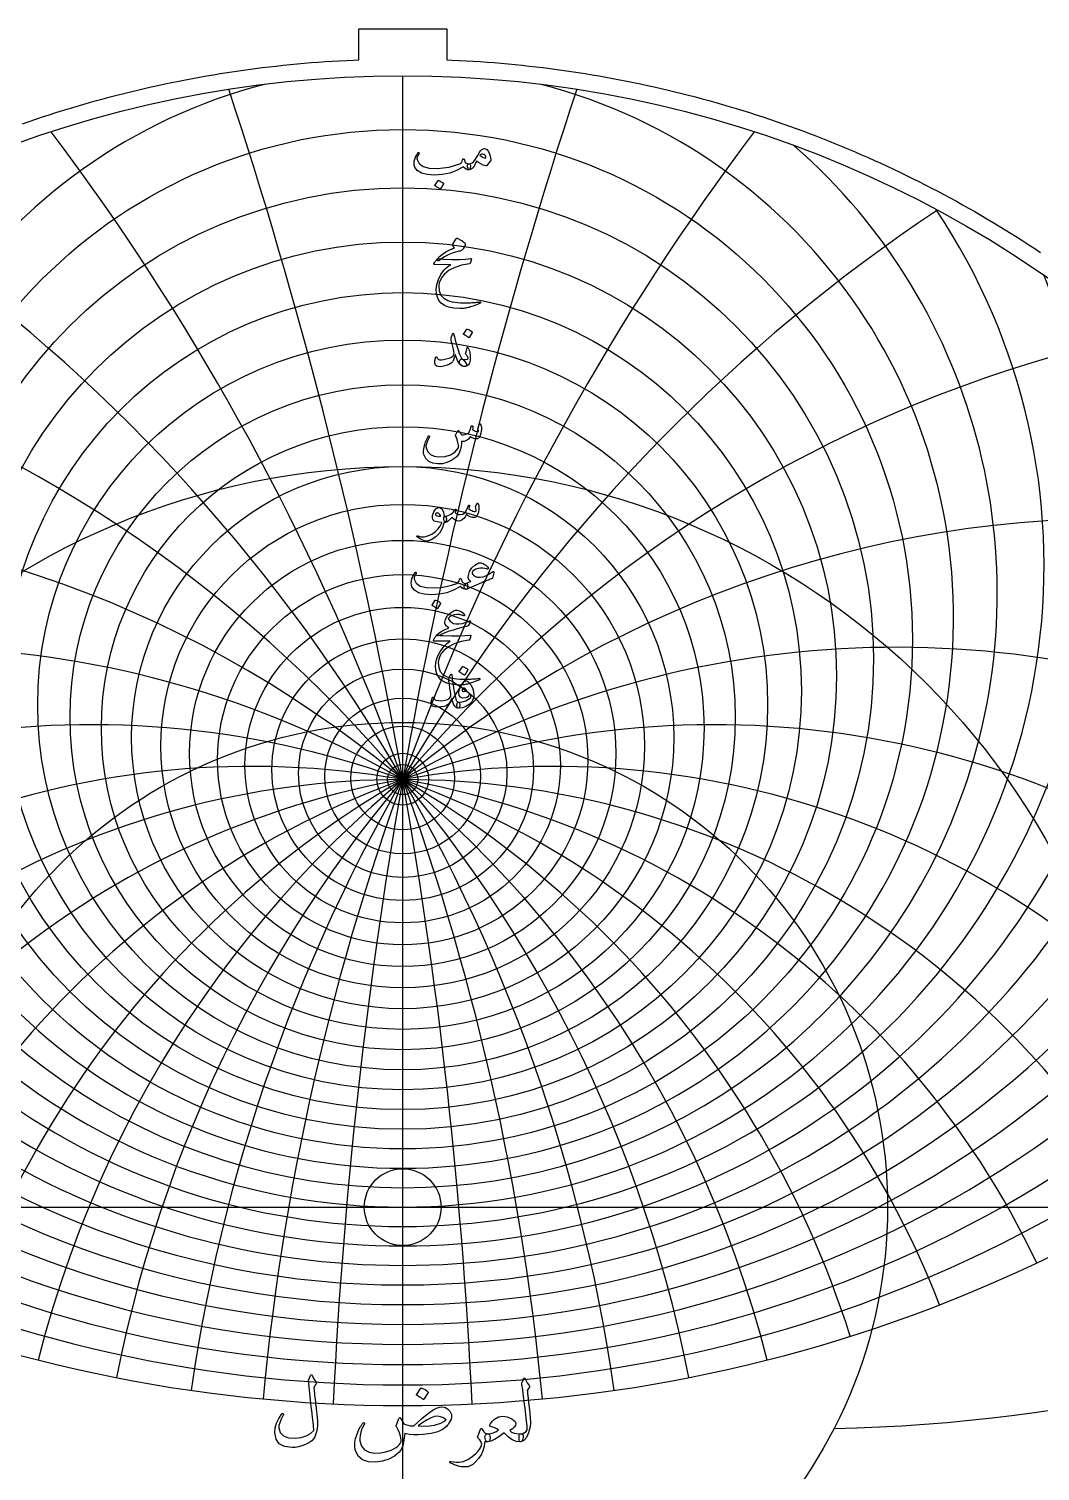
# Model space of a CAD drawing. Header units: millimetres. Extents: x -84 to 84, y -84 to 86.
# Drawn here: x -27.2 to 46.4, y -19.2 to 85.8 of the extents above; entities that cross this region are included whole.
import ezdxf

# ---------------------------------------------------------------- set-up
doc = ezdxf.new("R2010")
doc.units = ezdxf.units.MM
for name, color, linetype in [('CUT_INNER', 6, 'Continuous'), ('CUT_OUTER', 1, 'Continuous'), ('ENGRAVE', 7, 'Continuous'), ('ENGRAVE_FINE', 8, 'Continuous'), ('TEXT', 5, 'Continuous')]:
    doc.layers.add(name, color=color, linetype=linetype)

msp = doc.modelspace()

# ---------------------------------------------------------------- linework, layer by layer
at = {"layer": 'CUT_INNER'}
msp.add_circle((0, 0), 2.795, dxfattribs=at)
at = {"layer": 'CUT_OUTER'}
msp.add_lwpolyline([(-27.6714, 78.8585), (-27.187, 79.0268), (-26.7016, 79.1921), (-26.2152, 79.3544), (-25.7278, 79.5138), (-25.2394, 79.6702), (-24.7501, 79.8235), (-24.2598, 79.9739), (-23.7686, 80.1212), (-23.2766, 80.2656), (-22.7836, 80.4069), (-22.2899, 80.5452), (-21.7952, 80.6804), (-21.2998, 80.8126), (-20.8035, 80.9418), (-20.3065, 81.0679), (-19.8087, 81.191), (-19.3101, 81.311), (-18.8108, 81.428), (-18.3108, 81.5419), (-17.8102, 81.6527), (-17.3088, 81.7604), (-16.8068, 81.8651), (-16.3042, 81.9667), (-15.8009, 82.0652), (-15.2971, 82.1606), (-14.7927, 82.2529), (-14.2877, 82.3421), (-13.7822, 82.4282), (-13.2762, 82.5112), (-12.7696, 82.5912), (-12.2626, 82.668), (-11.7552, 82.7416), (-11.2472, 82.8122), (-10.7389, 82.8797), (-10.2302, 82.944), (-9.721, 83.0052), (-9.2115, 83.0633), (-8.7017, 83.1182), (-8.1915, 83.1701), (-7.6811, 83.2188), (-7.1703, 83.2643), (-6.6593, 83.3068), (-6.148, 83.3461), (-5.6365, 83.3822), (-5.1247, 83.4152), (-4.6128, 83.4451), (-4.1007, 83.4718), (-3.5885, 83.4954), (-3.2025, 83.5108), (-3.2025, 85.7685), (3.2025, 85.7685), (3.2025, 83.5108), (3.5885, 83.4954), (4.1007, 83.4718), (4.6128, 83.4451), (5.1247, 83.4152), (5.6365, 83.3822), (6.148, 83.3461), (6.6593, 83.3068), (7.1703, 83.2643), (7.6811, 83.2188), (8.1915, 83.1701), (8.7017, 83.1182), (9.2115, 83.0633), (9.721, 83.0052), (10.2302, 82.944), (10.7389, 82.8797), (11.2472, 82.8122), (11.7552, 82.7416), (12.2626, 82.668), (12.7696, 82.5912), (13.2762, 82.5112), (13.7822, 82.4282), (14.2877, 82.3421), (14.7927, 82.2529), (15.2971, 82.1606), (15.8009, 82.0652), (16.3042, 81.9667), (16.8068, 81.8651), (17.3088, 81.7604), (17.8102, 81.6527), (18.3108, 81.5419), (18.8108, 81.428), (19.3101, 81.311), (19.8087, 81.191), (20.3065, 81.0679), (20.8035, 80.9418), (21.2998, 80.8126), (21.7952, 80.6804), (22.2899, 80.5452), (22.7836, 80.4069), (23.2766, 80.2656), (23.7686, 80.1212), (24.2598, 79.9739), (24.7501, 79.8235), (25.2394, 79.6702), (25.7278, 79.5138), (26.2152, 79.3544), (26.7016, 79.1921), (27.187, 79.0268), (27.6714, 78.8585), (28.1547, 78.6872), (28.637, 78.513), (29.1182, 78.3358), (29.5983, 78.1556), (30.0773, 77.9725), (30.5552, 77.7865), (31.0319, 77.5976), (31.5075, 77.4057), (31.9818, 77.2109), (32.455, 77.0132), (32.9269, 76.8126), (33.3976, 76.6092), (33.867, 76.4028), (34.3352, 76.1936), (34.8021, 75.9814), (35.2676, 75.7665), (35.7318, 75.5486), (36.1947, 75.328), (36.6563, 75.1045), (37.1164, 74.8781), (37.5751, 74.649), (38.0325, 74.417), (38.4884, 74.1823), (38.9428, 73.9447), (39.3958, 73.7044), (39.8473, 73.4612), (40.2973, 73.2154), (40.7458, 72.9667), (41.1927, 72.7153), (41.6381, 72.4612), (42.082, 72.2044), (42.5242, 71.9448), (42.9649, 71.6825), (43.4039, 71.4175), (43.8413, 71.1499), (44.277, 70.8795), (44.7111, 70.6065), (45.1435, 70.3309), (45.5742, 70.0525), (46.0031, 69.7716), (46.4304, 69.488)], dxfattribs=at)
at = {"layer": 'ENGRAVE'}
for points in [[(0, -82.35), (0, 82.35)], [(-82.35, 0), (82.35, 0)]]:
    msp.add_lwpolyline(points, dxfattribs=at)
for centre, radius in [((0, 0), 82.35), ((0, 38.6739), 31.5771), ((0, 0), 53.9054), ((0, 34.1747), 19.7308), ((0, 31.8457), 9.5174), ((0, 0), 35.2859), ((0, 31.1223), 1.098)]:
    msp.add_circle(centre, radius, dxfattribs=at)
for centre, radius, start, end in [((0, 46.6835), 46.6835, 146.229962, 33.770038), ((0, 61.5212), 68.618, 191.697587, 348.302413), ((0, -31.1223), 62.2446, 30, 150), ((0, -31.1223), 62.2446, 30, 150), ((0, 93.367), 107.8109, 222.338487, 317.661513), ((28.9021, 107.8642), 123.9992, 271.151349, 295.481604)]:
    msp.add_arc(centre, radius, start, end, dxfattribs=at)
at = {"layer": 'ENGRAVE_FINE'}
for centre, radius in [((0, 41.3377), 37.0952), ((0, 39.9301), 34.2644), ((0, 37.5527), 29.0149), ((0, 36.553), 26.5622), ((0, 35.663), 24.205), ((0, 34.873), 21.9315), ((0, 33.5609), 17.5934), ((0, 33.0258), 15.5109), ((0, 32.5643), 13.4753), ((0, 32.1721), 11.4797), ((0, 31.5824), 7.5822), ((0, 31.3799), 5.6683), ((0, 31.2364), 3.7702), ((0, 31.1508), 1.8825)]:
    msp.add_circle(centre, radius, dxfattribs=at)
for centre, radius, start, end in [((0, 42.9161), 40.091, 104.436571, 75.563429), ((-353.0069, -31.1223), 358.4526, 2.685823, 18.290137), ((-353.0069, -31.1223), 358.4526, 2.685823, 18.290137), ((353.0069, -31.1223), 358.4526, 161.709863, 177.314177), ((353.0069, -31.1223), 358.4526, 161.709863, 177.314177), ((-171.0157, -31.1223), 181.9911, 5.410047, 36.950622), ((-171.0157, -31.1223), 181.9911, 5.410047, 36.950622), ((171.0157, -31.1223), 181.9911, 143.049378, 174.589953), ((171.0157, -31.1223), 181.9911, 143.049378, 174.589953), ((0, 44.6886), 43.2771, 131.172626, 48.827374), ((-107.8109, -31.1223), 124.4893, 8.213211, 56.402398), ((-107.8109, -31.1223), 124.4893, 8.213211, 56.402398), ((107.8109, -31.1223), 124.4893, 123.597602, 171.786789), ((107.8109, -31.1223), 124.4893, 123.597602, 171.786789), ((0, 48.935), 50.3465, 157.921197, 22.078803), ((-74.1803, -31.1223), 96.8355, 11.140372, 77.171494), ((-74.1803, -31.1223), 96.8355, 11.140372, 77.171494), ((74.1803, -31.1223), 96.8355, 102.828506, 168.859628), ((74.1803, -31.1223), 96.8355, 102.828506, 168.859628), ((0, 51.4852), 54.3102, 167.806282, 12.193718), ((0, 54.3863), 58.6288, 176.527025, 3.472975), ((0, 57.704), 63.3696, 184.422486, 355.577514), ((-52.2295, -31.1223), 81.2546, 14.244026, 99.935714), ((-52.2295, -31.1223), 81.2546, 14.244026, 99.935714), ((52.2295, -31.1223), 81.2546, 80.064286, 165.755974), ((52.2295, -31.1223), 81.2546, 80.064286, 165.755974), ((0, 65.9453), 74.4831, 198.487195, 341.512805), ((-35.937, -31.1223), 71.8739, 17.587954, 125.482575), ((-35.937, -31.1223), 71.8739, 17.587954, 125.482575), ((35.937, -31.1223), 71.8739, 54.517425, 162.412046), ((35.937, -31.1223), 71.8739, 54.517425, 162.412046), ((0, 71.1167), 81.1075, 204.885451, 335.114549), ((-22.6552, -31.1223), 66.2394, 21.252599, 138.119191), ((-22.6552, -31.1223), 66.2394, 21.252599, 138.119191), ((22.6552, -31.1223), 66.2394, 41.880809, 158.747401), ((22.6552, -31.1223), 66.2394, 41.880809, 158.747401), ((0, 77.223), 88.6809, 210.960954, 329.039046), ((-10.9754, -31.1223), 63.2049, 25.342886, 144.580376), ((-10.9754, -31.1223), 63.2049, 25.342886, 144.580376), ((10.9754, -31.1223), 63.2049, 35.419624, 154.657114), ((10.9754, -31.1223), 63.2049, 35.419624, 154.657114), ((0, 84.5201), 97.4616, 216.765345, 323.234655), ((0, 244.4379), 268.4381, 252.309853, 287.690147)]:
    msp.add_arc(centre, radius, start, end, dxfattribs=at)
at = {"layer": 'TEXT'}
for points in [[(1.1104, 76.7399), (1.1277, 76.7588), (1.1457, 76.7667), (1.1643, 76.7637), (1.1834, 76.7497), (1.1981, 76.7314), (1.2029, 76.7107), (1.1981, 76.6876), (1.1834, 76.662), (1.1092, 76.547), (1.0617, 76.4404), (1.041, 76.3424), (1.0471, 76.2529), (1.1996, 75.9589), (1.4964, 75.7537), (1.9374, 75.6375), (2.5227, 75.6101), (2.9571, 75.642), (3.3738, 75.7087), (3.7729, 75.81), (4.1542, 75.9461), (4.2215, 75.986), (4.2772, 76.0472), (4.3214, 76.1296), (4.3539, 76.2334), (4.3649, 76.263), (4.3831, 76.2834), (4.4087, 76.2946), (4.4416, 76.2968), (4.465, 76.2867), (4.4818, 76.2663), (4.4918, 76.2356), (4.4952, 76.1945), (4.518, 76.0928), (4.5816, 76.0167), (4.686, 75.9662), (4.8312, 75.9412), (4.8836, 75.9297), (4.9189, 75.8998), (4.9371, 75.8517), (4.9383, 75.7854), (4.9207, 75.6618), (4.8969, 75.5735), (4.8671, 75.5206), (4.8312, 75.5029), (4.7244, 75.5169), (4.623, 75.5589), (4.5271, 75.6289), (4.4367, 75.7269), (4.4291, 75.7309), (4.416, 75.7282), (4.3975, 75.7187), (4.3734, 75.7026), (3.9193, 75.4469), (3.4237, 75.2643), (2.8868, 75.1547), (2.3085, 75.1182), (1.774, 75.1547), (1.3588, 75.2643), (1.0629, 75.4469), (0.8864, 75.7026), (0.8462, 75.8454), (0.8328, 75.9912), (0.8462, 76.14), (0.8864, 76.2919), (0.9405, 76.4331), (0.9959, 76.5549), (1.0526, 76.6571), (1.1104, 76.7399)], [(5.9611, 77.0516), (6.1136, 76.9975), (6.2399, 76.8446), (6.34, 76.5932), (6.414, 76.2432), (6.4167, 76.2179), (6.4152, 76.1957), (6.4094, 76.1765), (6.3994, 76.1604), (6.1315, 75.8244), (6.113, 75.804), (6.0914, 75.7915), (6.0667, 75.7869), (6.039, 75.7903), (5.857, 75.8524), (5.6859, 75.9315), (5.5258, 76.0277), (5.3767, 76.1409), (5.2564, 75.8618), (5.1246, 75.6624), (4.9813, 75.5428), (4.8263, 75.5029), (4.809, 75.5093), (4.791, 75.5285), (4.7725, 75.5604), (4.7533, 75.6052), (4.7238, 75.716), (4.7131, 75.8049), (4.7213, 75.8718), (4.7484, 75.9169), (4.7642, 75.9275), (4.7825, 75.9351), (4.8032, 75.9397), (4.8263, 75.9412), (4.9371, 75.9601), (5.0455, 76.0119), (5.1514, 76.0965), (5.2549, 76.214), (5.3003, 76.2821), (5.3681, 76.3942), (5.4585, 76.55), (5.5715, 76.7497), (5.6597, 76.8818), (5.7541, 76.9761), (5.8545, 77.0328), (5.9611, 77.0516)], [(5.6104, 76.5744), (5.7017, 76.4983), (5.8052, 76.4356), (5.9209, 76.3862), (6.0487, 76.3503), (6.0417, 76.4462), (6.0159, 76.5244), (5.9711, 76.585), (5.9075, 76.6279), (5.8341, 76.6501), (5.7602, 76.6486), (5.6856, 76.6234), (5.6104, 76.5744)], [(2.5861, 74.7188), (2.5921, 74.7249), (2.6007, 74.7286), (2.6116, 74.7298), (2.625, 74.7286), (2.7197, 74.6902), (2.8089, 74.6433), (2.8926, 74.5879), (2.9708, 74.524), (2.9784, 74.5143), (2.9818, 74.5045), (2.9808, 74.4948), (2.9757, 74.4851), (2.7468, 74.1149), (2.7382, 74.1061), (2.7273, 74.104), (2.7139, 74.1085), (2.6981, 74.1198), (2.6844, 74.1295), (2.6628, 74.1441), (2.6332, 74.1636), (2.5958, 74.188), (2.5498, 74.2172), (2.4947, 74.2513), (2.4305, 74.2902), (2.3572, 74.3341), (2.3474, 74.3414), (2.3425, 74.3487), (2.3425, 74.356), (2.3474, 74.3633)], [(4.1104, 69.5758), (3.6849, 69.4647), (3.3093, 69.3213), (2.9836, 69.1457), (2.7078, 68.9378), (2.6655, 68.9059), (2.6262, 68.8879), (2.59, 68.8839), (2.5568, 68.894), (2.5182, 68.9399), (2.524, 69.0048), (2.5742, 69.0885), (2.6688, 69.1911), (2.8926, 69.3767), (3.1498, 69.5442), (3.4405, 69.6933), (3.7646, 69.8242), (3.6721, 69.9606), (3.6548, 69.9946), (3.6465, 70.0287), (3.6474, 70.0628), (3.6575, 70.0969), (3.7229, 70.2269), (3.7829, 70.3343), (3.8374, 70.4193), (3.8864, 70.4817), (3.9177, 70.5112), (3.9485, 70.5267), (3.9786, 70.5282), (4.0081, 70.5157), (4.1795, 70.419), (4.3235, 70.3282), (4.4401, 70.2436), (4.5292, 70.1651), (4.5466, 70.1398), (4.5548, 70.1079), (4.5539, 70.0692), (4.5439, 70.0239), (4.5125, 69.9529), (4.4623, 69.8668), (4.3932, 69.7654), (4.3052, 69.6489), (4.2821, 69.6315), (4.2419, 69.6136), (4.1847, 69.595), (4.1104, 69.5758)], [(2.9611, 69.0109), (3.586, 68.989), (4.1262, 68.9865), (4.5819, 69.0036), (4.953, 69.0401), (4.9644, 69.0415), (4.9743, 69.0407), (4.9826, 69.0378), (4.9895, 69.0328), (4.9945, 69.0259), (4.9974, 69.0176), (4.9982, 69.0077), (4.9968, 68.9963), (4.9872, 68.9518), (4.9779, 68.911), (4.9689, 68.8739), (4.9603, 68.8404), (4.9519, 68.8106), (4.9438, 68.7844), (4.9361, 68.7619), (4.9286, 68.743), (4.9128, 68.7129), (4.8945, 68.6907), (4.8738, 68.6764), (4.8507, 68.67), (4.2882, 68.568), (3.7987, 68.4082), (3.3823, 68.1906), (3.039, 67.9151), (2.8655, 67.7169), (2.7395, 67.5072), (2.6609, 67.2859), (2.6299, 67.0531), (2.6597, 66.6875), (2.7784, 66.3895), (2.986, 66.1591), (3.2825, 65.9962), (3.4362, 65.9469), (3.6051, 65.9061), (3.7893, 65.8739), (3.9887, 65.8501), (4.2029, 65.8346), (4.4318, 65.827), (4.6754, 65.8273), (4.9335, 65.8355), (5.0252, 65.8407), (5.1155, 65.8465), (5.2042, 65.8529), (5.2914, 65.8599), (5.3765, 65.8675), (5.4588, 65.8757), (5.5384, 65.8845), (5.6153, 65.894), (5.6387, 65.8952), (5.6555, 65.8891), (5.6655, 65.8757), (5.6689, 65.855), (5.667, 65.831), (5.6616, 65.8124), (5.6524, 65.7993), (5.6396, 65.7917), (5.5021, 65.7336), (5.3718, 65.6809), (5.2488, 65.6337), (5.1331, 65.592), (5.0251, 65.5555), (4.925, 65.5238), (4.8327, 65.497), (4.7484, 65.4751), (4.6691, 65.459), (4.592, 65.4447), (4.5169, 65.4322), (4.444, 65.4216), (4.3729, 65.4133), (4.3034, 65.4082), (4.2354, 65.406), (4.1689, 65.407), (3.7147, 65.4423), (3.3361, 65.519), (3.0329, 65.6371), (2.8052, 65.7966), (2.6381, 65.9959), (2.5215, 66.2288), (2.4555, 66.4951), (2.44, 66.7949), (2.4877, 67.1669), (2.6019, 67.5279), (2.7824, 67.8779), (3.0292, 68.217), (3.1257, 68.3196), (3.235, 68.4179), (3.3571, 68.512), (3.4919, 68.6018), (2.3133, 68.6115), (2.285, 68.6237), (2.2731, 68.6456), (2.2777, 68.6773), (2.2987, 68.7187), (2.3383, 68.7789), (2.3742, 68.8331), (2.4065, 68.8812), (2.4351, 68.9232), (2.46, 68.9588), (2.4813, 68.9877), (2.499, 69.01), (2.513, 69.0255), (2.5447, 69.0282), (2.6299, 69.0267), (2.7687, 69.0209), (2.9611, 69.0109)], [(3.733, 63.485), (3.761, 63.3573), (3.7914, 63.2275), (3.8243, 63.0955), (3.8596, 62.9614), (3.8973, 62.8246), (3.9375, 62.6844), (3.9801, 62.5409), (4.0252, 62.394), (4.1162, 62.1298), (4.1993, 61.9314), (4.2745, 61.7987), (4.3417, 61.7317), (4.4005, 61.6918), (4.4599, 61.6355), (4.5198, 61.5628), (4.5804, 61.4736), (4.6376, 61.3631), (4.6534, 61.28), (4.6279, 61.2243), (4.5609, 61.196), (4.3445, 61.2179), (4.153, 61.3616), (3.9865, 61.627), (3.845, 62.0142), (3.8419, 62.0206), (3.8377, 62.0251), (3.8322, 62.0279), (3.8255, 62.0288), (3.8206, 62.0279), (3.8158, 62.0251), (3.8109, 62.0206), (3.806, 62.0142), (3.7923, 61.9515), (3.7756, 61.8851), (3.7558, 61.8151), (3.733, 61.7414), (3.708, 61.6717), (3.6818, 61.6136), (3.6544, 61.567), (3.6258, 61.532), (3.523, 61.4422), (3.3945, 61.3628), (3.2405, 61.2937), (3.0609, 61.2349), (2.8783, 61.1914), (2.72, 61.1729), (2.5861, 61.1792), (2.4765, 61.2106), (2.3827, 61.2891), (2.3401, 61.4273), (2.3486, 61.6252), (2.4083, 61.8827), (2.4141, 61.8912), (2.4217, 61.8973), (2.4311, 61.9009), (2.4424, 61.9022), (2.4558, 61.9006), (2.4667, 61.8961), (2.4753, 61.8885), (2.4813, 61.8778), (2.5045, 61.8239), (2.53, 61.7792), (2.5581, 61.7436), (2.5885, 61.7171), (2.6835, 61.6818), (2.8125, 61.6733), (2.9757, 61.6915), (3.1729, 61.7366), (3.3832, 61.8041), (3.5467, 61.8802), (3.6633, 61.9649), (3.733, 62.058), (3.7445, 62.1524), (3.7257, 62.3137), (3.6764, 62.542), (3.5966, 62.8372), (3.5583, 62.9928), (3.5357, 63.1185), (3.529, 63.2144), (3.5382, 63.2804), (3.6307, 63.5434), (3.6407, 63.5711), (3.6514, 63.5909), (3.6627, 63.6028), (3.6745, 63.6067), (3.6891, 63.5991), (3.7038, 63.5763), (3.7184, 63.5382), (3.733, 63.485)], [(4.6729, 63.9038), (4.679, 63.9099), (4.6875, 63.9135), (4.6985, 63.9148), (4.7119, 63.9135), (4.8065, 63.8752), (4.8957, 63.8283), (4.9794, 63.7729), (5.0577, 63.709), (5.0653, 63.6992), (5.0686, 63.6895), (5.0677, 63.6798), (5.0625, 63.67), (4.8336, 63.2999), (4.8251, 63.2911), (4.8142, 63.2889), (4.8008, 63.2935), (4.7849, 63.3048), (4.7712, 63.3145), (4.7496, 63.3291), (4.7201, 63.3486), (4.6827, 63.3729), (4.6367, 63.4022), (4.5816, 63.4363), (4.5174, 63.4752), (4.444, 63.5191), (4.4343, 63.5264), (4.4294, 63.5337), (4.4294, 63.541), (4.4343, 63.5483)], [(4.7168, 61.9119), (4.6881, 61.9597), (4.6607, 62.0008), (4.6346, 62.0352), (4.6096, 62.0629), (4.5916, 62.0866), (4.5816, 62.114), (4.5795, 62.1451), (4.5853, 62.1798), (4.6875, 62.5499), (4.7018, 62.5822), (4.7204, 62.5913), (4.7432, 62.5773), (4.7703, 62.5401), (4.8111, 62.4613), (4.8458, 62.366), (4.8744, 62.2543), (4.8969, 62.1262), (4.91, 62.0032), (4.9152, 61.8827), (4.9125, 61.7646), (4.9018, 61.6489), (4.8845, 61.5482), (4.8616, 61.4602), (4.8333, 61.385), (4.7995, 61.3226), (4.7578, 61.2763), (4.7009, 61.2398), (4.6288, 61.213), (4.5414, 61.196), (4.4519, 61.1926), (4.3685, 61.2069), (4.2912, 61.2389), (4.22, 61.2885), (4.1649, 61.3515), (4.136, 61.4237), (4.1332, 61.5049), (4.1567, 61.5953), (4.1941, 61.6693), (4.2383, 61.7159), (4.2891, 61.7351), (4.3466, 61.7268), (4.4793, 61.6949), (4.595, 61.6915), (4.6936, 61.7168), (4.7752, 61.7707), (4.777, 61.785), (4.7679, 61.8133), (4.7478, 61.8556), (4.7168, 61.9119)], [(5.5569, 56.9818), (5.5654, 57.0031), (5.5763, 57.0183), (5.5897, 57.0274), (5.6056, 57.0305), (5.6259, 57.028), (5.6433, 57.0207), (5.6576, 57.0085), (5.6689, 56.9915), (5.6966, 56.9306), (5.7164, 56.8551), (5.7282, 56.765), (5.7322, 56.6603), (5.7215, 56.4893), (5.6896, 56.3267), (5.6363, 56.1727), (5.5617, 56.0272), (5.5362, 55.9922), (5.5082, 55.9651), (5.4777, 55.9459), (5.4448, 55.9347), (5.3258, 55.9271), (5.1977, 55.9481), (5.0604, 55.9977), (4.914, 56.0759), (4.7907, 55.907), (4.6449, 55.7947), (4.4766, 55.739), (4.2857, 55.7399), (4.2795, 55.6371), (4.2705, 55.5384), (4.2588, 55.4435), (4.2443, 55.3527), (4.2271, 55.2652), (4.2072, 55.1804), (4.1845, 55.0984), (4.1591, 55.0191), (4.1001, 54.876), (4.0203, 54.7439), (3.9199, 54.6228), (3.7987, 54.5126), (3.5153, 54.3239), (3.2155, 54.1912), (2.8993, 54.1144), (2.5666, 54.0938), (2.1919, 54.1446), (1.8957, 54.2776), (1.6781, 54.4928), (1.539, 54.7902), (1.5201, 54.8973), (1.5171, 55.024), (1.5298, 55.1701), (1.5585, 55.3356), (1.6044, 55.5171), (1.6692, 55.7058), (1.753, 55.9018), (1.8555, 56.1051), (1.8637, 56.1179), (1.8738, 56.127), (1.8857, 56.1325), (1.8994, 56.1343), (1.9131, 56.1331), (1.9249, 56.1295), (1.935, 56.1234), (1.9432, 56.1149), (1.9487, 56.1024), (1.9505, 56.0893), (1.9487, 56.0756), (1.9432, 56.0613), (1.8129, 55.7907), (1.7289, 55.5682), (1.6912, 55.3938), (1.6997, 55.2675), (1.8227, 54.9889), (2.0162, 54.7865), (2.2805, 54.6602), (2.6153, 54.61), (3.0834, 54.6398), (3.4797, 54.7585), (3.8042, 54.9661), (4.0568, 55.2626), (4.0559, 55.458), (4.024, 55.6644), (3.961, 55.8817), (3.8669, 56.11), (3.855, 56.1331), (3.8486, 56.1538), (3.8477, 56.1721), (3.8523, 56.1879), (3.8785, 56.2423), (3.9034, 56.2932), (3.9272, 56.3409), (3.9497, 56.3852), (3.971, 56.4255), (3.9911, 56.4613), (4.01, 56.4925), (4.0276, 56.5191), (4.0377, 56.5304), (4.0483, 56.5349), (4.0596, 56.5328), (4.0715, 56.524), (4.0775, 56.5173), (4.0861, 56.5069), (4.097, 56.4929), (4.1104, 56.4753), (4.1256, 56.454), (4.1421, 56.429), (4.1597, 56.4004), (4.1786, 56.3681), (4.217, 56.306), (4.2492, 56.261), (4.2754, 56.233), (4.2955, 56.222), (4.4221, 56.2114), (4.5487, 56.233), (4.6754, 56.2868), (4.802, 56.373), (4.8479, 56.4302), (4.8933, 56.524), (4.938, 56.6542), (4.9822, 56.821), (4.9864, 56.8369), (4.9944, 56.8503), (5.0059, 56.8612), (5.0211, 56.8697), (5.0354, 56.8752), (5.0491, 56.877), (5.0622, 56.8752), (5.0747, 56.8697), (5.0933, 56.8393), (5.1003, 56.7821), (5.0957, 56.6981), (5.0796, 56.5873), (5.1779, 56.527), (5.2829, 56.4874), (5.3946, 56.4686), (5.513, 56.4704), (5.5115, 56.506), (5.5069, 56.5349), (5.4993, 56.5571), (5.4887, 56.5727), (5.4765, 56.5873), (5.4692, 56.6019), (5.4668, 56.6165), (5.4692, 56.6311)], [(2.983, 49.7916), (2.8688, 49.3907), (2.6774, 49.0549), (2.4086, 48.7843), (2.0625, 48.5789), (2.0141, 48.558), (1.9663, 48.5393), (1.9191, 48.5227), (1.8726, 48.5083), (1.8269, 48.4962), (1.7825, 48.487), (1.7393, 48.4804), (1.6973, 48.4766), (1.5925, 48.4915), (1.4537, 48.546), (1.2809, 48.6401), (1.0739, 48.7737), (1.0517, 48.7929), (1.0386, 48.8114), (1.0346, 48.8294), (1.0398, 48.8467), (1.0513, 48.8601), (1.0666, 48.8662), (1.0854, 48.865), (1.108, 48.8565), (1.3232, 48.7868), (1.5645, 48.7871), (1.8321, 48.8574), (2.1258, 48.9977), (2.3657, 49.1606), (2.5641, 49.352), (2.7212, 49.5721), (2.8369, 49.8208), (2.836, 49.8296), (2.8332, 49.8366), (2.8287, 49.8418), (2.8223, 49.8451), (2.6545, 49.8549), (2.5118, 49.8743), (2.394, 49.9036), (2.3012, 49.9425), (2.2293, 50.0028), (2.1843, 50.0862), (2.166, 50.1927), (2.1745, 50.3224), (2.1773, 50.3396), (2.1806, 50.3571), (2.1846, 50.3749), (2.1891, 50.393), (2.1943, 50.4117), (2.2001, 50.4314), (2.2065, 50.4519), (2.2135, 50.4734), (2.2707, 50.6125), (2.3401, 50.7278), (2.4217, 50.8195), (2.5154, 50.8873), (2.6113, 50.9245), (2.6993, 50.9239), (2.7793, 50.8855), (2.8515, 50.8094), (2.9145, 50.7035), (2.9623, 50.5805), (2.9948, 50.4405), (3.0122, 50.2834), (3.0218, 50.2836), (3.0311, 50.284), (3.04, 50.2848), (3.0487, 50.2859), (3.0574, 50.2869), (3.0664, 50.2877), (3.0757, 50.2882), (3.0852, 50.2883), (3.1181, 50.2813), (3.1437, 50.2603), (3.162, 50.2253), (3.1729, 50.1763), (3.1775, 50.1224), (3.1766, 50.0679), (3.1702, 50.0128), (3.1583, 49.9571), (3.1428, 49.9081), (3.1254, 49.8731), (3.1062, 49.8521), (3.0852, 49.8451), (2.9927, 49.8451), (2.9921, 49.8363), (2.9903, 49.8244), (2.9872, 49.8095), (2.983, 49.7916)], [(2.7492, 50.337), (2.6981, 50.4262), (2.6421, 50.4892), (2.5812, 50.526), (2.5154, 50.5367), (2.4762, 50.5263), (2.4412, 50.5099), (2.4104, 50.4874), (2.3839, 50.4588), (2.3754, 50.4435), (2.3742, 50.4271), (2.3803, 50.4095), (2.3937, 50.3906), (2.4439, 50.3464), (2.5167, 50.3163), (2.6119, 50.3002), (2.7297, 50.298), (2.7419, 50.3005), (2.7492, 50.3078), (2.7516, 50.32), (2.7492, 50.337)], [(5.4424, 51.2331), (5.4531, 51.2404), (5.4655, 51.238), (5.4798, 51.2258), (5.496, 51.2039), (5.5133, 51.1668), (5.5264, 51.1138), (5.5352, 51.045), (5.5398, 50.9604), (5.5413, 50.8642), (5.5362, 50.7705), (5.5243, 50.6791), (5.5057, 50.5903), (5.4515, 50.4174), (5.3913, 50.2932), (5.3249, 50.2177), (5.2525, 50.1909), (5.0811, 50.201), (4.9225, 50.2457), (4.7767, 50.3251), (4.6437, 50.4393), (4.5524, 50.2594), (4.444, 50.1191), (4.3186, 50.0183), (4.1762, 49.9571), (4.0267, 49.9437), (3.8754, 49.9815), (3.7223, 50.0704), (3.5674, 50.2104), (3.442, 50.0506), (3.319, 49.9364), (3.1985, 49.868), (3.0804, 49.8451), (3.0566, 49.8585), (3.0341, 49.8987), (3.0128, 49.9657), (2.9927, 50.0594), (2.9854, 50.1519), (2.9976, 50.2201), (3.0292, 50.264), (3.0804, 50.2834), (3.305, 50.3343), (3.5016, 50.4332), (3.6703, 50.5802), (3.8109, 50.7753), (3.8185, 50.786), (3.8267, 50.7936), (3.8356, 50.7982), (3.845, 50.7997), (3.8566, 50.7985), (3.8669, 50.7948), (3.876, 50.7887), (3.884, 50.7802), (3.8885, 50.754), (3.8779, 50.7096), (3.852, 50.6469), (3.8109, 50.5659), (3.8648, 50.5035), (3.9485, 50.4575), (4.062, 50.428), (4.2054, 50.4149), (4.3841, 50.4524), (4.5402, 50.5744), (4.6738, 50.7811), (4.7849, 51.0724), (4.7904, 51.0873), (4.7971, 51.098), (4.805, 51.1044), (4.8142, 51.1065), (4.8279, 51.1053), (4.8397, 51.1016), (4.8498, 51.0955), (4.858, 51.087), (4.8641, 51.0748), (4.8677, 51.0627), (4.8689, 51.0505), (4.8677, 51.0383), (4.819, 50.8338), (4.8759, 50.7832), (4.9444, 50.7388), (5.0245, 50.7004), (5.1161, 50.6682), (5.2053, 50.6472), (5.2732, 50.6426), (5.3197, 50.6545), (5.345, 50.6828), (5.3532, 50.726), (5.3487, 50.7875), (5.3313, 50.8672), (5.3012, 50.9653), (5.3063, 50.993), (5.3316, 51.0468), (5.377, 51.1269), (5.4424, 51.2331)], [(0.8961, 46.1972), (0.9135, 46.2161), (0.9314, 46.224), (0.95, 46.221), (0.9692, 46.207), (0.9838, 46.1887), (0.9886, 46.168), (0.9838, 46.1449), (0.9692, 46.1193), (0.8949, 46.0043), (0.8474, 45.8977), (0.8267, 45.7997), (0.8328, 45.7102), (0.9853, 45.4162), (1.2821, 45.211), (1.7231, 45.0948), (2.3085, 45.0674), (2.7428, 45.0993), (3.1595, 45.166), (3.5586, 45.2673), (3.94, 45.4034), (4.0072, 45.4433), (4.0629, 45.5045), (4.1071, 45.5869), (4.1396, 45.6907), (4.1506, 45.7203), (4.1689, 45.7407), (4.1944, 45.7519), (4.2273, 45.754), (4.2507, 45.744), (4.2675, 45.7236), (4.2775, 45.6929), (4.2809, 45.6518), (4.3037, 45.5501), (4.3673, 45.474), (4.4717, 45.4235), (4.6169, 45.3985), (4.6693, 45.387), (4.7046, 45.3571), (4.7228, 45.309), (4.7241, 45.2427), (4.7064, 45.1191), (4.6827, 45.0308), (4.6528, 44.9779), (4.6169, 44.9602), (4.5101, 44.9742), (4.4087, 45.0162), (4.3128, 45.0862), (4.2224, 45.1842), (4.2148, 45.1882), (4.2017, 45.1855), (4.1832, 45.176), (4.1591, 45.1599), (3.705, 44.9042), (3.2094, 44.7216), (2.6725, 44.612), (2.0942, 44.5755), (1.5597, 44.612), (1.1445, 44.7216), (0.8486, 44.9042), (0.6721, 45.1599), (0.6319, 45.3026), (0.6185, 45.4484), (0.6319, 45.5973), (0.6721, 45.7492), (0.7263, 45.8904), (0.7817, 46.0122), (0.8383, 46.1144), (0.8961, 46.1972)], [(6.6283, 46.1826), (6.5309, 45.793), (6.5199, 45.7741), (6.5017, 45.7565), (6.4761, 45.74), (6.4432, 45.7248), (6.3703, 45.6991), (6.2929, 45.6706), (6.2108, 45.6394), (6.1242, 45.6055), (6.0331, 45.5691), (5.9373, 45.5306), (5.837, 45.49), (5.7322, 45.4472), (4.612, 44.9602), (4.5609, 44.9715), (4.5195, 45.0053), (4.4879, 45.0616), (4.4659, 45.1404), (4.4623, 45.2241), (4.4854, 45.295), (4.5353, 45.3532), (4.612, 45.3985), (4.6216, 45.4029), (4.6407, 45.4113), (4.6691, 45.4236), (4.707, 45.4399), (4.754, 45.4599), (4.8099, 45.4831), (4.8746, 45.5098), (4.9481, 45.5398), (4.8534, 45.6369), (4.7935, 45.7431), (4.7682, 45.8585), (4.7776, 45.9829), (4.8714, 46.2791), (5.0309, 46.5296), (5.2561, 46.7345), (5.5471, 46.8937), (5.6107, 46.9086), (5.6847, 46.9046), (5.769, 46.8818), (5.8637, 46.8401), (5.962, 46.7832), (6.0524, 46.7196), (6.1349, 46.6492), (6.2095, 46.5722), (6.2305, 46.5439), (6.2399, 46.5174), (6.2378, 46.4928), (6.2241, 46.47), (6.2034, 46.4523), (6.1802, 46.4432), (6.1547, 46.4426), (6.1267, 46.4505), (5.9809, 46.4964), (5.8259, 46.5174), (5.6619, 46.5135), (5.4887, 46.4846), (5.3319, 46.4377), (5.2074, 46.375), (5.1152, 46.2965), (5.0552, 46.2021), (5.0491, 46.1601), (5.065, 46.112), (5.1027, 46.0578), (5.1624, 45.9976), (5.2306, 45.9428), (5.2987, 45.9002), (5.3669, 45.8697), (5.4351, 45.8515), (5.6393, 45.8463), (5.8576, 45.8892), (6.0898, 45.9802), (6.3361, 46.1193), (6.3626, 46.1361), (6.3884, 46.1522), (6.4137, 46.1677), (6.4384, 46.1826), (6.4621, 46.1966), (6.4846, 46.2094), (6.5059, 46.221), (6.526, 46.2313), (6.5817, 46.2575), (6.6173, 46.2581), (6.6329, 46.2332), (6.6283, 46.1826)], [(2.3718, 44.1761), (2.3779, 44.1822), (2.3864, 44.1859), (2.3973, 44.1871), (2.4107, 44.1859), (2.5054, 44.1475), (2.5946, 44.1006), (2.6783, 44.0452), (2.7565, 43.9813), (2.7641, 43.9716), (2.7675, 43.9618), (2.7666, 43.9521), (2.7614, 43.9423), (2.5325, 43.5722), (2.524, 43.5634), (2.513, 43.5613), (2.4996, 43.5658), (2.4838, 43.5771), (2.4701, 43.5868), (2.4485, 43.6014), (2.4189, 43.6209), (2.3815, 43.6453), (2.3355, 43.6745), (2.2805, 43.7086), (2.2162, 43.7475), (2.1429, 43.7914), (2.1331, 43.7987), (2.1283, 43.806), (2.1283, 43.8133), (2.1331, 43.8206)], [(4.9408, 42.6744), (4.9447, 42.64), (4.9225, 42.5757), (4.8741, 42.4817), (4.7995, 42.3578), (4.7837, 42.3377), (4.7655, 42.3213), (4.7448, 42.3085), (4.7216, 42.2994), (4.4099, 42.2135), (4.1323, 42.1362), (3.8888, 42.0674), (3.6794, 42.0071), (3.5041, 41.9557), (3.3628, 41.9134), (3.2557, 41.8802), (3.1827, 41.8562), (2.5934, 41.5932), (2.552, 41.5901), (2.5203, 41.5956), (2.4984, 41.6096), (2.4862, 41.6321), (2.4859, 41.6404), (2.4899, 41.6504), (2.4981, 41.6623), (2.5106, 41.676), (2.6305, 41.7886), (2.8101, 41.9073), (3.0493, 42.0321), (3.3482, 42.163), (3.267, 42.2324), (3.1985, 42.2994), (3.1428, 42.3639), (3.0999, 42.426), (3.0734, 42.4939), (3.067, 42.5757), (3.0807, 42.6716), (3.1145, 42.7815), (3.1693, 42.8959), (3.246, 43.0104), (3.3446, 43.1248), (3.4651, 43.2393), (3.5963, 43.3382), (3.722, 43.4061), (3.8423, 43.4429), (3.957, 43.4487), (4.1125, 43.4174), (4.2529, 43.3525), (4.378, 43.2542), (4.4879, 43.1224), (4.4976, 43.106), (4.5025, 43.0908), (4.5025, 43.0768), (4.4976, 43.064), (4.4869, 43.0521), (4.4745, 43.0457), (4.4602, 43.0448), (4.444, 43.0494), (4.3723, 43.0722), (4.3034, 43.092), (4.2372, 43.1087), (4.1737, 43.1224), (4.1133, 43.1328), (4.0562, 43.1395), (4.0025, 43.1425), (3.9521, 43.1419), (3.7424, 43.1172), (3.5662, 43.0579), (3.4234, 42.9638), (3.3141, 42.8351), (3.4304, 42.682), (3.5601, 42.5684), (3.7031, 42.4945), (3.8596, 42.4601), (4.0925, 42.4576), (4.343, 42.4942), (4.6111, 42.5696), (4.8969, 42.6841), (4.9088, 42.6871), (4.9201, 42.6865), (4.9307, 42.6823), (4.9408, 42.6744)], [(2.9197, 41.6078), (3.5446, 41.5859), (4.0848, 41.5834), (4.5405, 41.6005), (4.9116, 41.637), (4.923, 41.6384), (4.9329, 41.6376), (4.9412, 41.6347), (4.9481, 41.6297), (4.9531, 41.6229), (4.956, 41.6145), (4.9568, 41.6046), (4.9554, 41.5932), (4.9458, 41.5487), (4.9365, 41.508), (4.9275, 41.4708), (4.9189, 41.4373), (4.9105, 41.4075), (4.9024, 41.3813), (4.8947, 41.3588), (4.8872, 41.3399), (4.8714, 41.3098), (4.8531, 41.2876), (4.8324, 41.2733), (4.8093, 41.2669), (4.2468, 41.1649), (3.7573, 41.0051), (3.3409, 40.7875), (2.9976, 40.512), (2.8241, 40.3138), (2.6981, 40.1041), (2.6195, 39.8828), (2.5885, 39.65), (2.6183, 39.2844), (2.737, 38.9864), (2.9446, 38.756), (3.2411, 38.5932), (3.3948, 38.5439), (3.5637, 38.5031), (3.7479, 38.4708), (3.9473, 38.4471), (4.1616, 38.4315), (4.3905, 38.4239), (4.634, 38.4242), (4.8921, 38.4324), (4.9838, 38.4376), (5.0741, 38.4434), (5.1628, 38.4498), (5.25, 38.4568), (5.3351, 38.4644), (5.4174, 38.4726), (5.497, 38.4815), (5.5739, 38.4909), (5.5973, 38.4921), (5.6141, 38.486), (5.6241, 38.4726), (5.6275, 38.4519), (5.6256, 38.4279), (5.6202, 38.4093), (5.611, 38.3962), (5.5983, 38.3886), (5.4607, 38.3305), (5.3304, 38.2778), (5.2074, 38.2306), (5.0918, 38.1889), (4.9837, 38.1524), (4.8836, 38.1208), (4.7913, 38.094), (4.707, 38.0721), (4.6277, 38.0559), (4.5506, 38.0416), (4.4755, 38.0291), (4.4026, 38.0185), (4.3316, 38.0103), (4.262, 38.0051), (4.194, 38.003), (4.1275, 38.0039), (3.6733, 38.0392), (3.2947, 38.1159), (2.9915, 38.234), (2.7638, 38.3935), (2.5967, 38.5929), (2.4801, 38.8257), (2.4141, 39.092), (2.3986, 39.3919), (2.4463, 39.7638), (2.5605, 40.1248), (2.741, 40.4749), (2.9878, 40.814), (3.0843, 40.9165), (3.1936, 41.0148), (3.3157, 41.1089), (3.4505, 41.1987), (2.2719, 41.2084), (2.2436, 41.2206), (2.2318, 41.2425), (2.2363, 41.2742), (2.2573, 41.3156), (2.2969, 41.3758), (2.3328, 41.43), (2.3651, 41.4781), (2.3937, 41.5201), (2.4186, 41.5557), (2.44, 41.5847), (2.4576, 41.6069), (2.4716, 41.6224), (2.5033, 41.6251), (2.5885, 41.6236), (2.7273, 41.6178), (2.9197, 41.6078)], [(4.3539, 39.3346), (4.36, 39.3406), (4.3685, 39.3443), (4.3795, 39.3455), (4.3929, 39.3443), (4.4875, 39.3059), (4.5767, 39.2591), (4.6604, 39.2037), (4.7387, 39.1397), (4.7463, 39.13), (4.7496, 39.1203), (4.7487, 39.1105), (4.7435, 39.1008), (4.5146, 38.7307), (4.5061, 38.7218), (4.4952, 38.7197), (4.4818, 38.7243), (4.4659, 38.7355), (4.4522, 38.7453), (4.4306, 38.7599), (4.4011, 38.7794), (4.3637, 38.8037), (4.3177, 38.8329), (4.2626, 38.867), (4.1984, 38.906), (4.125, 38.9498), (4.1153, 38.9571), (4.1104, 38.9644), (4.1104, 38.9717), (4.1153, 38.979)], [(4.052, 36.7534), (4.0873, 36.7363), (4.1153, 36.7095), (4.136, 36.673), (4.1494, 36.6267), (4.1582, 36.5695), (4.1603, 36.5147), (4.1558, 36.4624), (4.1445, 36.4125), (4.1278, 36.3698), (4.1068, 36.3394), (4.0815, 36.3211), (4.052, 36.3151), (3.9062, 36.3555), (3.7853, 36.4575), (3.6895, 36.621), (3.6185, 36.8459), (3.6094, 36.8847), (3.6015, 36.9183), (3.5948, 36.9468), (3.5893, 36.9701), (3.585, 36.9882), (3.582, 37.0011), (3.5802, 37.0089), (3.5796, 37.0115), (3.5723, 37.0258), (3.565, 37.0297), (3.5577, 37.0234), (3.5503, 37.0066), (3.4676, 36.8197), (3.375, 36.673), (3.2727, 36.5665), (3.1607, 36.5001), (2.9982, 36.449), (2.8076, 36.4173), (2.5891, 36.4051), (2.3425, 36.4125), (2.1779, 36.4633), (2.0881, 36.5866), (2.0732, 36.7823), (2.1331, 37.0504), (2.1468, 37.0827), (2.1636, 37.1065), (2.1834, 37.1217), (2.2062, 37.1284), (2.2287, 37.1262), (2.2476, 37.115), (2.2628, 37.0946), (2.2744, 37.0651), (2.299, 37.002), (2.3292, 36.9543), (2.3648, 36.9217), (2.4059, 36.9043), (2.6363, 36.869), (2.8551, 36.8654), (3.0624, 36.8934), (3.2581, 36.953), (3.3431, 36.9975), (3.4128, 37.0578), (3.4673, 37.1338), (3.5065, 37.2258), (3.5041, 37.2693), (3.4919, 37.3707), (3.47, 37.5299), (3.4383, 37.7469), (3.4222, 37.863), (3.4079, 37.9679), (3.3954, 38.0615), (3.3848, 38.1438), (3.3756, 38.2143), (3.3677, 38.2722), (3.361, 38.3178), (3.3555, 38.3508), (3.351, 38.4013), (3.3519, 38.4457), (3.3583, 38.4841), (3.3702, 38.5164), (3.389, 38.5564), (3.4067, 38.5937), (3.4231, 38.6282), (3.4383, 38.66), (3.452, 38.6891), (3.4639, 38.7154), (3.4739, 38.739), (3.4822, 38.7599), (3.4907, 38.7766), (3.5016, 38.7879), (3.515, 38.7937), (3.5309, 38.794), (3.5482, 38.7873), (3.5613, 38.7769), (3.5701, 38.7629), (3.5747, 38.7453), (3.6044, 38.4961), (3.635, 38.2601), (3.6665, 38.0371), (3.6989, 37.8272), (3.7319, 37.6305), (3.7652, 37.4468), (3.7989, 37.2761), (3.8328, 37.1186), (3.8739, 36.9716), (3.9241, 36.8617), (3.9835, 36.789), (4.052, 36.7534)], [(4.612, 38.3069), (4.6455, 38.3021), (4.6827, 38.2875), (4.7234, 38.2631), (4.7679, 38.229), (4.9581, 38.0263), (5.0905, 37.798), (5.1651, 37.5442), (5.1819, 37.2647), (5.1669, 37.1192), (5.1368, 36.9896), (5.0914, 36.8757), (5.0309, 36.7777), (4.8345, 36.5753), (4.606, 36.4307), (4.3451, 36.344), (4.052, 36.3151), (4.0224, 36.3221), (3.9972, 36.3431), (3.9762, 36.3781), (3.9594, 36.4271), (3.9532, 36.4542), (3.9491, 36.4819), (3.9471, 36.5102), (3.9473, 36.5391), (3.9489, 36.5677), (3.9515, 36.5951), (3.955, 36.6213), (3.9594, 36.6462), (3.9725, 36.6894), (3.9923, 36.7217), (4.0188, 36.743), (4.052, 36.7534), (4.3375, 36.7917), (4.5853, 36.8629), (4.7953, 36.967), (4.9676, 37.104), (4.9593, 37.1725), (4.9493, 37.227), (4.9374, 37.2675), (4.9237, 37.294), (4.9073, 37.3168), (4.8921, 37.3317), (4.8781, 37.3387), (4.8653, 37.3378), (4.8565, 37.3347), (4.8495, 37.3305), (4.8443, 37.325), (4.8409, 37.3183), (4.7941, 37.2221), (4.7362, 37.1478), (4.6674, 37.0955), (4.5877, 37.0651), (4.3561, 37.0471), (4.1969, 37.1101), (4.1101, 37.2541), (4.0958, 37.479), (4.1153, 37.6081), (4.1542, 37.742), (4.2127, 37.8808), (4.2906, 38.0245), (4.3728, 38.1481), (4.4538, 38.2363), (4.5335, 38.2893), (4.612, 38.3069)], [(4.4513, 37.781), (4.4029, 37.7673), (4.3649, 37.7311), (4.3372, 37.6723), (4.3198, 37.591), (4.3201, 37.5782), (4.3211, 37.5691), (4.3226, 37.5636), (4.3247, 37.5618), (4.3737, 37.5499), (4.4233, 37.5435), (4.4735, 37.5426), (4.5244, 37.5472), (4.5691, 37.5566), (4.606, 37.5703), (4.6349, 37.5883), (4.6559, 37.6105), (4.6011, 37.6887), (4.5487, 37.7432), (4.4988, 37.774), (4.4513, 37.781)], [(-6.7046, -12.2553), (-6.6932, -12.2354), (-6.6786, -12.2212), (-6.6608, -12.2127), (-6.6397, -12.2098), (-6.6185, -12.2135), (-6.6007, -12.2244), (-6.5861, -12.2427), (-6.5747, -12.2683), (-6.5142, -12.4172), (-6.4497, -12.5459), (-6.3811, -12.6542), (-6.3085, -12.7423), (-6.287, -12.7739), (-6.2809, -12.8105), (-6.2902, -12.8519), (-6.315, -12.8981), (-6.3308, -12.9205), (-6.3458, -12.942), (-6.36, -12.9627), (-6.3734, -12.9825), (-6.386, -13.0012), (-6.3978, -13.0183), (-6.4087, -13.0337), (-6.4189, -13.0475), (-6.4359, -13.0726), (-6.4481, -13.1027), (-6.4554, -13.1376), (-6.4578, -13.1774), (-6.4501, -13.2896), (-6.44, -13.4119), (-6.4274, -13.5444), (-6.4124, -13.6871), (-6.3953, -13.8399), (-6.3767, -14.0028), (-6.3564, -14.1759), (-6.3345, -14.3592), (-6.3099, -14.542), (-6.2882, -14.7139), (-6.2693, -14.8748), (-6.2533, -15.0248), (-6.2397, -15.1642), (-6.2281, -15.2934), (-6.2186, -15.4126), (-6.2111, -15.5215), (-6.2026, -15.8442), (-6.2289, -16.1498), (-6.2902, -16.4383), (-6.3864, -16.7098), (-6.4802, -16.8693), (-6.625, -17.0167), (-6.8211, -17.1518), (-7.0682, -17.2748), (-7.3361, -17.3766), (-7.5877, -17.4485), (-7.8231, -17.4903), (-8.0423, -17.5021), (-8.591, -17.4266), (-8.9838, -17.2196), (-9.2208, -16.8811), (-9.302, -16.4111), (-9.2736, -16.0609), (-9.1819, -15.718), (-9.0268, -15.3823), (-8.8085, -15.054), (-8.7919, -15.0349), (-8.7744, -15.0231), (-8.7561, -15.0187), (-8.7371, -15.0215), (-8.7168, -15.0292), (-8.7014, -15.0394), (-8.6908, -15.052), (-8.6851, -15.067), (-8.6811, -15.0893), (-8.6819, -15.1108), (-8.6876, -15.1315), (-8.6981, -15.1514), (-8.8471, -15.4416), (-8.9497, -15.6887), (-9.0061, -15.8929), (-9.0163, -16.054), (-8.9079, -16.401), (-8.6738, -16.6433), (-8.3138, -16.7809), (-7.828, -16.8137), (-7.3901, -16.7663), (-7.0179, -16.6563), (-6.7115, -16.4838), (-6.4708, -16.2488), (-6.4759, -16.1354), (-6.4846, -16.0029), (-6.497, -15.8513), (-6.513, -15.6806), (-6.5331, -15.4905), (-6.5577, -15.2804), (-6.5867, -15.0505), (-6.6202, -14.8007), (-6.6518, -14.543), (-6.6819, -14.2894), (-6.7103, -14.0398), (-6.7371, -13.7942), (-6.7618, -13.5528), (-6.7841, -13.3153), (-6.804, -13.082), (-6.8215, -12.8527), (-6.8474, -12.6319), (-6.8462, -12.6067), (-6.8426, -12.5832), (-6.8365, -12.5613), (-6.828, -12.541)], [(8.6786, -12.8007), (8.7225, -12.6948), (8.7565, -12.6108), (8.7809, -12.5487), (8.7955, -12.5085), (8.8069, -12.4829), (8.8215, -12.4647), (8.8393, -12.4537), (8.8604, -12.4501), (8.8844, -12.4541), (8.9043, -12.4663), (8.9201, -12.4866), (8.9319, -12.515), (8.9859, -12.6542), (9.0504, -12.7796), (9.1255, -12.8912), (9.2111, -12.989), (9.235, -13.0203), (9.2419, -13.0556), (9.2318, -13.095), (9.2046, -13.1384), (9.0617, -13.3397), (9.0715, -13.4298), (9.0812, -13.5183), (9.091, -13.6051), (9.1007, -13.6903), (9.1104, -13.7739), (9.1202, -13.8559), (9.1299, -13.9363), (9.1397, -14.015), (9.2294, -14.7439), (9.2842, -15.3137), (9.304, -15.7244), (9.289, -15.9761), (9.1665, -16.4326), (9.0066, -16.7699), (8.8093, -16.9878), (8.5747, -17.0865), (8.5682, -17.0865), (8.5617, -17.0865), (8.5552, -17.0865), (8.5488, -17.0865), (8.5102, -17.0499), (8.4854, -16.9663), (8.4745, -16.8357), (8.4773, -16.6579), (8.4834, -16.5921), (8.5017, -16.5443), (8.5321, -16.5142), (8.5747, -16.502), (8.7395, -16.4692), (8.8767, -16.4095), (8.9863, -16.3231), (9.0682, -16.2098), (9.0628, -16.0739), (9.0528, -15.9193), (9.0384, -15.746), (9.0195, -15.554), (8.9966, -15.3442), (8.97, -15.1173), (8.9398, -14.8734), (8.9059, -14.6124), (8.8747, -14.3559), (8.8458, -14.1254), (8.8195, -13.9209), (8.7955, -13.7423), (8.7748, -13.5897), (8.7582, -13.4631), (8.7456, -13.3624), (8.7371, -13.2877), (8.6721, -12.9176), (8.6701, -12.8811), (8.6705, -12.8494), (8.6734, -12.8226), (8.6786, -12.8007)], [(1.3279, -13.1838), (1.336, -13.1757), (1.3474, -13.1709), (1.362, -13.1692), (1.3799, -13.1709), (1.5061, -13.222), (1.625, -13.2845), (1.7366, -13.3584), (1.8409, -13.4436), (1.8511, -13.4566), (1.8555, -13.4696), (1.8543, -13.4825), (1.8474, -13.4955), (1.5422, -13.989), (1.5309, -14.0008), (1.5162, -14.0037), (1.4984, -13.9976), (1.4773, -13.9826), (1.459, -13.9696), (1.4302, -13.9501), (1.3908, -13.9241), (1.3409, -13.8916), (1.2796, -13.8527), (1.2062, -13.8072), (1.1205, -13.7553), (1.0227, -13.6968), (1.0097, -13.6871), (1.0033, -13.6774), (1.0033, -13.6676), (1.0097, -13.6579)], [(2.8474, -14.5345), (3.0739, -14.5678), (3.2663, -14.6741), (3.4245, -14.8535), (3.5487, -15.1059), (3.5625, -15.2025), (3.552, -15.3105), (3.5171, -15.4298), (3.4578, -15.5605), (3.3896, -15.6863), (3.3279, -15.791), (3.2727, -15.8746), (3.224, -15.9371), (2.94, -16.1709), (2.5552, -16.3527), (2.0698, -16.4826), (1.4838, -16.5605), (1.1311, -16.5775), (0.7938, -16.5702), (0.472, -16.5386), (0.1656, -16.4826), (0.0933, -16.9586), (0, -17.3413), (-0.1144, -17.6307), (-0.25, -17.8267), (-0.6055, -18.1291), (-1.0097, -18.3543), (-1.4627, -18.5025), (-1.9643, -18.5735), (-2.4923, -18.5487), (-2.914, -18.3965), (-3.2293, -18.1169), (-3.4383, -17.7098), (-3.4562, -17.6467), (-3.4708, -17.5808), (-3.4822, -17.512), (-3.4903, -17.4404), (-3.4943, -17.3663), (-3.4935, -17.2902), (-3.4878, -17.2121), (-3.4773, -17.1319), (-3.4546, -16.9901), (-3.4253, -16.8503), (-3.3896, -16.7125), (-3.3474, -16.5767), (-3.2991, -16.4434), (-3.2452, -16.3129), (-3.1855, -16.1853), (-3.1202, -16.0605), (-3.0911, -16.0098), (-3.0625, -15.9615), (-3.0343, -15.9156), (-3.0065, -15.8722), (-2.9795, -15.8312), (-2.9538, -15.7926), (-2.9292, -15.7565), (-2.9059, -15.7228), (-2.8892, -15.7037), (-2.8718, -15.692), (-2.8535, -15.6875), (-2.8344, -15.6904), (-2.8141, -15.6981), (-2.7987, -15.7082), (-2.7882, -15.7208), (-2.7825, -15.7358), (-2.7809, -15.7529), (-2.7825, -15.7715), (-2.7874, -15.7918), (-2.7955, -15.8137), (-2.843, -15.8856), (-2.888, -15.9647), (-2.9306, -16.0512), (-2.9708, -16.1449), (-3.0552, -16.3848), (-3.1072, -16.6108), (-3.1266, -16.8231), (-3.1137, -17.0215), (-2.9923, -17.3986), (-2.7711, -17.6725), (-2.4501, -17.8434), (-2.0292, -17.9111), (-1.6226, -17.8921), (-1.2273, -17.8154), (-0.8433, -17.681), (-0.4708, -17.4891), (-0.3584, -17.4091), (-0.2614, -17.3121), (-0.1798, -17.1981), (-0.1136, -17.067), (-0.1059, -17.0487), (-0.1023, -17.0264), (-0.1027, -17), (-0.1071, -16.9696), (-0.1644, -16.679), (-0.2386, -16.4241), (-0.33, -16.205), (-0.4383, -16.0215), (-0.4598, -15.9878), (-0.4724, -15.9582), (-0.4761, -15.9326), (-0.4708, -15.9111), (-0.2695, -15.3787), (-0.2407, -15.3385), (-0.2127, -15.3218), (-0.1855, -15.3287), (-0.1591, -15.3592), (0.0812, -15.7683), (0.2098, -15.8292), (0.375, -15.8754), (0.5767, -15.9071), (0.8149, -15.9241), (1.0978, -15.6486), (1.3815, -15.3933), (1.666, -15.1583), (1.9513, -14.9436), (2.224, -14.7646), (2.4643, -14.6368), (2.6721, -14.5601), (2.8474, -14.5345)], [(3.1656, -15.4955), (2.9663, -15.3438), (2.7581, -15.252), (2.541, -15.2204), (2.3149, -15.2488), (2.0698, -15.3352), (1.789, -15.4777), (1.4724, -15.6762), (1.1201, -15.9306), (1.7618, -15.9326), (2.3166, -15.8608), (2.7845, -15.7151), (3.1656, -15.4955)], [(8.5747, -16.502), (8.6697, -16.5163), (8.7338, -16.5589), (8.7671, -16.6299), (8.7695, -16.7293), (8.7379, -16.8831), (8.6949, -16.9939), (8.6405, -17.0617), (8.5747, -17.0865), (8.2756, -17.0593), (7.9757, -16.9387), (7.675, -16.7249), (7.3734, -16.4176), (6.9931, -16.7127), (6.6705, -16.9225), (6.4055, -17.0471), (6.1981, -17.0865), (6.1295, -17.071), (6.0731, -17.0248), (6.0289, -16.9477), (5.9968, -16.8397), (5.9875, -16.6969), (6.0179, -16.593), (6.0881, -16.528), (6.1981, -16.502), (6.2981, -16.4923), (6.397, -16.4761), (6.4946, -16.4533), (6.591, -16.4241), (6.6861, -16.388), (6.7801, -16.3446), (6.8728, -16.2938), (6.9643, -16.2358), (6.8519, -16.1441), (6.716, -16.0702), (6.5565, -16.0142), (6.3734, -15.9761), (6.3568, -15.9692), (6.3458, -15.955), (6.3405, -15.9335), (6.3409, -15.9046), (6.3718, -15.8052), (6.4384, -15.6952), (6.5406, -15.5747), (6.6786, -15.4436), (6.9664, -15.2711), (7.2712, -15.2082), (7.593, -15.2549), (7.9319, -15.4111), (8.0755, -15.511), (8.1754, -15.6092), (8.2314, -15.7058), (8.2436, -15.8007), (8.2078, -15.903), (8.1202, -16.015), (7.9806, -16.1368), (7.789, -16.2683), (7.9258, -16.3706), (8.1023, -16.4436), (8.3186, -16.4874), (8.5747, -16.502)], [(5.4643, -16.6839), (5.6656, -16.1644), (5.6879, -16.123), (5.7095, -16.1027), (5.7302, -16.1035), (5.75, -16.1254), (5.8044, -16.2163), (5.8572, -16.2943), (5.9083, -16.3592), (5.9578, -16.4111), (6.0122, -16.4509), (6.0715, -16.4793), (6.1356, -16.4964), (6.2046, -16.502), (6.2728, -16.5199), (6.3215, -16.5735), (6.3507, -16.6628), (6.3604, -16.7878), (6.3507, -16.9136), (6.3215, -17.0053), (6.2728, -17.0629), (6.2046, -17.0865), (6.1522, -17.0889), (6.0991, -17.0897), (6.0451, -17.0889), (5.9903, -17.0865), (5.981, -17.0889), (5.9724, -17.0962), (5.9647, -17.1084), (5.9578, -17.1254), (5.9229, -17.4327), (5.8377, -17.731), (5.7021, -18.0203), (5.5163, -18.3008), (5.3089, -18.5447), (5.1088, -18.7245), (4.916, -18.8401), (4.7305, -18.8917), (4.556, -18.9051), (4.3961, -18.9063), (4.2508, -18.8953), (4.1202, -18.8722), (4.0562, -18.8543), (3.9879, -18.8332), (3.915, -18.8089), (3.8377, -18.7813), (3.7563, -18.7496), (3.6713, -18.7131), (3.5826, -18.6717), (3.4903, -18.6254), (3.4671, -18.6149), (3.4497, -18.6027), (3.4379, -18.5889), (3.4318, -18.5735), (3.4278, -18.5528), (3.4286, -18.5362), (3.4343, -18.5236), (3.4448, -18.515), (3.4586, -18.5073), (3.474, -18.5037), (3.4911, -18.5041), (3.5098, -18.5086), (3.7143, -18.55), (3.9059, -18.5702), (4.0844, -18.5694), (4.25, -18.5475), (4.4138, -18.5043), (4.5739, -18.4461), (4.7303, -18.3728), (4.8831, -18.2845), (5.0327, -18.1816), (5.1794, -18.0646), (5.3233, -17.9333), (5.4643, -17.7878), (5.5702, -17.6551), (5.6543, -17.5232), (5.7164, -17.3921), (5.7565, -17.2618), (5.7448, -17.1709), (5.6965, -17.067), (5.6116, -16.9501), (5.4903, -16.8202), (5.4692, -16.7922), (5.4578, -16.7602), (5.4562, -16.724), (5.4643, -16.6839)]]:
    msp.add_lwpolyline(points, close=True, dxfattribs=at)

doc.saveas('drawing.dxf')
